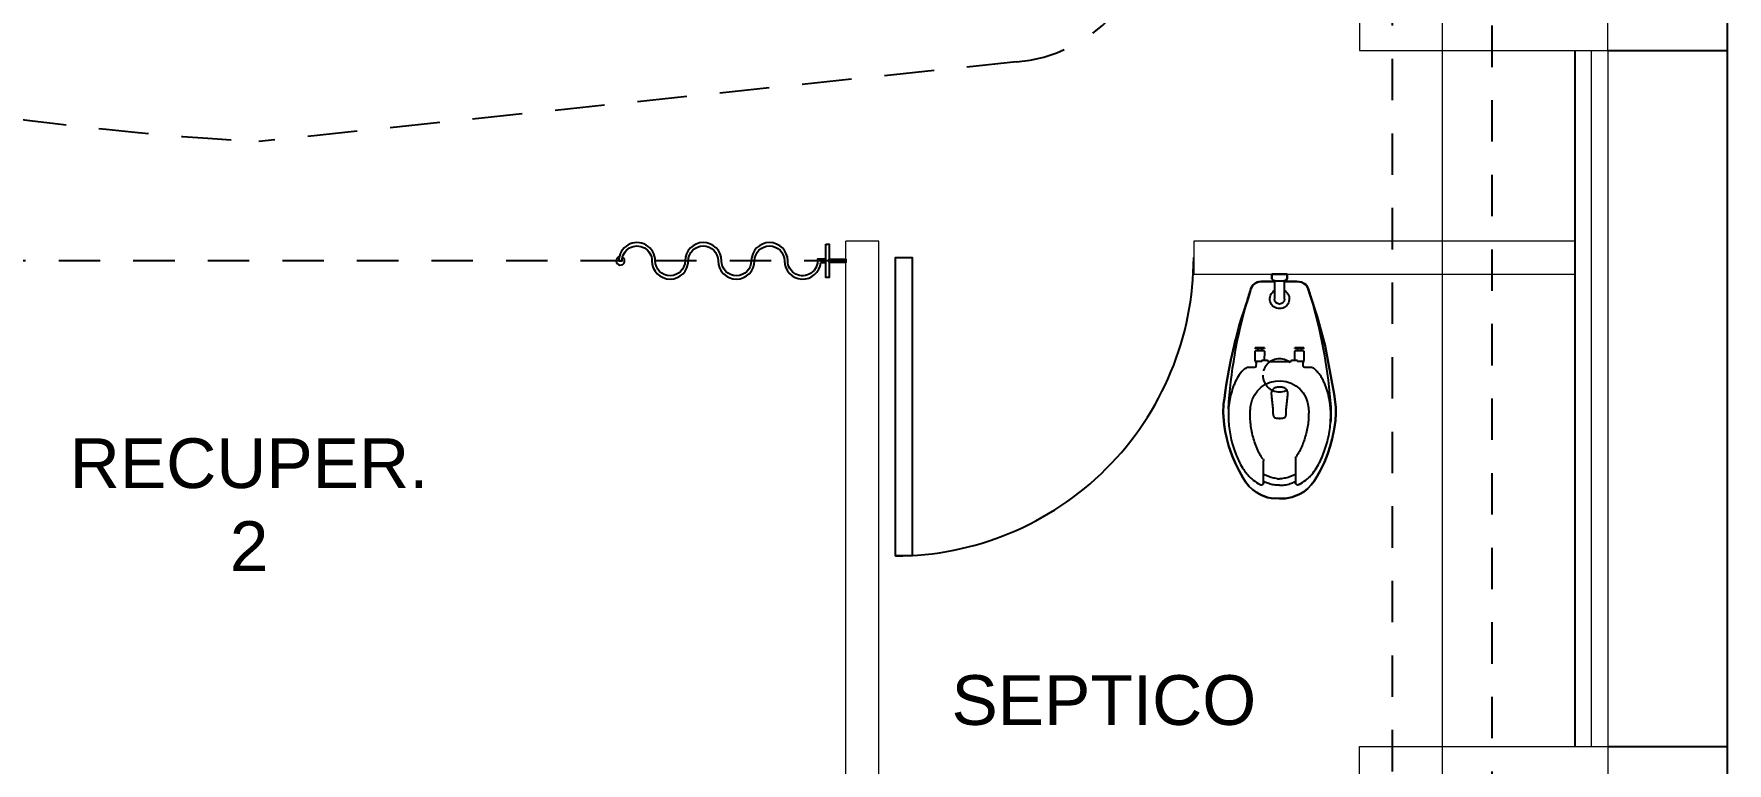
# Model space of a CAD drawing. Header units: metres. Extents: x -22 to 564, y 0 to 143.
# Drawn here: x 141.73 to 146.84, y 36.35 to 38.55 of the extents above; entities that cross this region are included whole.
import ezdxf
from ezdxf.enums import TextEntityAlignment as Align

# ---------------------------------------------------------------- set-up
doc = ezdxf.new("R2010")
doc.units = ezdxf.units.M
for name, pattern in [('EJES630', [6.3, 5.5, -0.4, 0, -0.4]), ('XREF 1N NEURO-ONCOLOGIA$0$CONJUNTO TLAHUAC$0$HIDDEN2', [0.1875, 0.125, -0.0625]), ('XREF 1N NEURO-ONCOLOGIA$0$DASHED2', [0.375, 0.25, -0.125]), ('XREF 1N NEURO-ONCOLOGIA$0$HIDDE150', [0.24, 0.15, -0.09]), ('XREF 1N NEURO-ONCOLOGIA$0$HIDDEN2', [0.1875, 0.125, -0.0625])]:
    doc.linetypes.add(name, pattern=pattern)
for name, color, linetype, lineweight in [('EJES', 11, 'EJES630', 0), ('XREF 1N NEURO-ONCOLOGIA$0$HERRERIAS', 1, 'Continuous', 18), ('XREF 1N NEURO-ONCOLOGIA$0$MUROS DE TABLAROCA', 150, 'Continuous', 13)]:
    doc.layers.add(name, color=color, linetype=linetype, lineweight=lineweight)
for name, color, linetype in [('TEXTO', 7, 'Continuous'), ('XREF 1N NEURO-ONCOLOGIA$0$CONTRAVENTEOS', 6, 'XREF 1N NEURO-ONCOLOGIA$0$HIDDEN2'), ('XREF 1N NEURO-ONCOLOGIA$0$CORTINAS', 8, 'Continuous'), ('XREF 1N NEURO-ONCOLOGIA$0$MOBILIARIO', 161, 'Continuous'), ('XREF 1N NEURO-ONCOLOGIA$0$Mobiliario Fijo', 40, 'Continuous'), ('XREF 1N NEURO-ONCOLOGIA$0$MUROS BAJOS', 2, 'Continuous'), ('XREF 1N NEURO-ONCOLOGIA$0$NOVIDESA', 11, 'Continuous'), ('XREF 1N NEURO-ONCOLOGIA$0$PLAFONES', 20, 'XREF 1N NEURO-ONCOLOGIA$0$HIDDE150'), ('XREF 1N NEURO-ONCOLOGIA$0$PROYECCIÓN', 8, 'XREF 1N NEURO-ONCOLOGIA$0$CONJUNTO TLAHUAC$0$HIDDEN2'), ('XREF 1N NEURO-ONCOLOGIA$0$PUERTAS', 253, 'Continuous'), ('XREF 1N NEURO-ONCOLOGIA$0$TEX-MOB', 4, 'Continuous')]:
    doc.layers.add(name, color=color, linetype=linetype)
doc.styles.add('100 LOCALES 25', font='arial.ttf', dxfattribs={"height": 0.25})
doc.styles.add('XREF 1N NEURO-ONCOLOGIA$0$HANDLET', font='romans.shx')

# ---------------------------------------------------------------- blocks, each defined once
blk = doc.blocks.new('XREF 1N NEURO-ONCOLOGIA$0$WC DIVERG')
for p, q in [((-0.0233, -0.0088), (-0.0233, 0)), ((-0.0233, 0), (0.0233, 0)), ((-0.0233, -0.01), (-0.0233, 0)), ((-0.0233, 0), (0.0233, 0)), ((0.0233, 0), (-0.0233, 0)), ((-0.0233, 0), (-0.0233, -0.0088)), ((0.0233, 0), (0.0233, -0.01)), ((0.0233, 0), (0.0233, -0.01)), ((0.0233, -0.01), (0.0233, 0)), ((-0.0928, -0.0632), (-0.0868, -0.044)), ((-0.0868, -0.044), (-0.0928, -0.0632)), ((-0.0868, -0.044), (-0.0817, -0.0342)), ((-0.0817, -0.0342), (-0.0868, -0.044)), ((-0.0817, -0.0342), (-0.0676, -0.024)), ((-0.0676, -0.024), (-0.0817, -0.0342)), ((-0.0676, -0.024), (-0.0523, -0.0221)), ((-0.0523, -0.0221), (-0.0676, -0.024)), ((-0.0569, -0.0221), (-0.0571, -0.0221)), ((-0.015, -0.0221), (-0.0569, -0.0221)), ((-0.0523, -0.0221), (-0.015, -0.0221)), ((-0.015, -0.0221), (-0.0523, -0.0221)), ((-0.0232, -0.0114), (-0.0233, -0.0088)), ((-0.0233, -0.0088), (-0.0232, -0.0114)), ((-0.023, -0.0125), (-0.0232, -0.0114)), ((-0.0232, -0.0114), (-0.023, -0.0125)), ((-0.0221, -0.0149), (-0.023, -0.0125)), ((-0.023, -0.0125), (-0.0221, -0.0149)), ((-0.0209, -0.0165), (-0.0221, -0.0149)), ((-0.0221, -0.0149), (-0.0209, -0.0165)), ((-0.0194, -0.0179), (-0.0209, -0.0165)), ((-0.0209, -0.0165), (-0.0194, -0.0179)), ((-0.018, -0.0188), (-0.0194, -0.0179)), ((-0.0194, -0.0179), (-0.018, -0.0188)), ((-0.0159, -0.0197), (-0.018, -0.0188)), ((-0.018, -0.0188), (-0.0159, -0.0197)), ((-0.015, -0.0199), (-0.0159, -0.0197)), ((-0.0159, -0.0197), (-0.015, -0.0199)), ((-0.015, -0.0221), (-0.015, -0.0199)), ((-0.015, -0.075), (-0.015, -0.0199)), ((-0.015, -0.0199), (-0.015, -0.0221)), ((0.0133, -0.02), (-0.0133, -0.02)), ((0.0165, -0.0195), (0.015, -0.0199)), ((0.015, -0.0199), (0.0165, -0.0195)), ((0.015, -0.0199), (0.015, -0.0221)), ((0.015, -0.0199), (0.015, -0.075)), ((0.015, -0.0221), (0.015, -0.0199)), ((0.015, -0.0221), (0.0395, -0.0221)), ((0.0562, -0.0221), (0.015, -0.0221)), ((0.0395, -0.0221), (0.015, -0.0221)), ((0.018, -0.0188), (0.0165, -0.0195)), ((0.0165, -0.0195), (0.018, -0.0188)), ((0.0201, -0.0174), (0.018, -0.0188)), ((0.018, -0.0188), (0.0201, -0.0174)), ((0.0214, -0.0158), (0.0201, -0.0174)), ((0.0201, -0.0174), (0.0214, -0.0158)), ((0.0226, -0.0137), (0.0214, -0.0158)), ((0.0214, -0.0158), (0.0226, -0.0137)), ((0.0232, -0.0114), (0.0226, -0.0137)), ((0.0226, -0.0137), (0.0232, -0.0114)), ((0.0233, -0.01), (0.0232, -0.0114)), ((0.0232, -0.0114), (0.0233, -0.01)), ((0.0395, -0.0221), (0.0462, -0.0221)), ((0.0462, -0.0221), (0.0395, -0.0221)), ((0.0462, -0.0221), (0.0554, -0.0221)), ((0.0554, -0.0221), (0.0462, -0.0221)), ((0.0554, -0.0221), (0.0631, -0.0228)), ((0.0631, -0.0228), (0.0554, -0.0221)), ((0.0562, -0.0221), (0.0564, -0.0221)), ((0.0631, -0.0228), (0.0675, -0.0241)), ((0.0675, -0.0241), (0.0631, -0.0228)), ((0.0675, -0.0241), (0.0727, -0.0267)), ((0.0727, -0.0267), (0.0675, -0.0241)), ((0.0727, -0.0267), (0.0767, -0.0296)), ((0.0767, -0.0296), (0.0727, -0.0267)), ((0.0767, -0.0296), (0.0805, -0.0334)), ((0.0805, -0.0334), (0.0767, -0.0296)), ((0.0805, -0.0334), (0.0862, -0.0439)), ((0.0862, -0.0439), (0.0805, -0.0334)), ((0.0862, -0.0439), (0.0887, -0.0521)), ((0.0887, -0.0521), (0.0862, -0.0439)), ((-0.1135, -0.1277), (-0.0928, -0.0632)), ((-0.0928, -0.0632), (-0.1135, -0.1277)), ((0.0887, -0.0521), (0.0978, -0.0825)), ((0.0978, -0.0825), (0.0887, -0.0521)), ((0.0978, -0.0825), (0.1007, -0.0906)), ((0.1007, -0.0906), (0.0978, -0.0825)), ((0.1007, -0.0906), (0.1059, -0.1063)), ((0.1059, -0.1063), (0.1007, -0.0906)), ((-0.1379, -0.2158), (-0.1135, -0.1277)), ((-0.1135, -0.1277), (-0.1379, -0.2158)), ((0.1059, -0.1063), (0.1144, -0.1328)), ((0.1144, -0.1328), (0.1059, -0.1063)), ((0.1144, -0.1328), (0.1211, -0.1552)), ((0.1211, -0.1552), (0.1144, -0.1328)), ((0.1211, -0.1552), (0.1319, -0.1948)), ((0.1319, -0.1948), (0.1211, -0.1552)), ((0.1319, -0.1948), (0.1347, -0.2054)), ((0.1347, -0.2054), (0.1319, -0.1948)), ((-0.165, -0.3619), (-0.1379, -0.2158)), ((-0.1379, -0.2158), (-0.165, -0.3619)), ((-0.074, -0.2334), (-0.0736, -0.2604)), ((-0.0738, -0.222), (-0.0466, -0.222)), ((-0.0738, -0.222), (-0.0738, -0.2237)), ((-0.0738, -0.2237), (-0.0466, -0.2237)), ((-0.0495, -0.2299), (-0.0705, -0.2299)), ((-0.0659, -0.2298), (-0.0659, -0.2299)), ((-0.0657, -0.2237), (-0.0543, -0.2237)), ((-0.0657, -0.2237), (-0.0657, -0.2255)), ((-0.0657, -0.2255), (-0.0657, -0.2281)), ((-0.0657, -0.2281), (-0.0657, -0.2298)), ((-0.0543, -0.2237), (-0.0543, -0.2255)), ((-0.0543, -0.2255), (-0.0543, -0.2281)), ((-0.0543, -0.2281), (-0.0543, -0.2299)), ((-0.0466, -0.222), (-0.0459, -0.222)), ((-0.0466, -0.2237), (-0.0459, -0.2237)), ((-0.0464, -0.2598), (-0.046, -0.2334)), ((-0.0459, -0.222), (-0.0459, -0.222)), ((-0.0459, -0.222), (-0.0459, -0.2237)), ((-0.0459, -0.2237), (-0.0459, -0.222)), ((-0.0459, -0.2237), (-0.0459, -0.2237)), ((0.0454, -0.2336), (0.0458, -0.2598)), ((0.0456, -0.2222), (0.0728, -0.2222)), ((0.0456, -0.2222), (0.0456, -0.2239)), ((0.0456, -0.2239), (0.0728, -0.2239)), ((0.0699, -0.2301), (0.0489, -0.2301)), ((0.0535, -0.23), (0.0535, -0.2301)), ((0.0537, -0.2239), (0.0651, -0.2239)), ((0.0537, -0.2239), (0.0537, -0.2257)), ((0.0537, -0.2257), (0.0537, -0.2283)), ((0.0537, -0.2283), (0.0537, -0.23)), ((0.0651, -0.2239), (0.0651, -0.2257)), ((0.0651, -0.2257), (0.0651, -0.2283)), ((0.0651, -0.2283), (0.0651, -0.2301)), ((0.0728, -0.2222), (0.0735, -0.2222)), ((0.0728, -0.2239), (0.0735, -0.2239)), ((0.073, -0.2607), (0.0734, -0.2336)), ((0.0735, -0.2222), (0.0735, -0.2222)), ((0.0735, -0.2222), (0.0735, -0.2239)), ((0.0735, -0.2239), (0.0735, -0.2222)), ((0.0735, -0.2239), (0.0735, -0.2239)), ((0.1347, -0.2054), (0.137, -0.2146)), ((0.137, -0.2146), (0.1347, -0.2054)), ((0.137, -0.2146), (0.1401, -0.228)), ((0.1401, -0.228), (0.137, -0.2146)), ((0.1401, -0.228), (0.1468, -0.2583)), ((0.1468, -0.2583), (0.1401, -0.228)), ((-0.1033, -0.2838), (-0.1027, -0.2838)), ((-0.1011, -0.2829), (-0.1011, -0.2827)), ((-0.0994, -0.2817), (-0.0989, -0.2817)), ((-0.0989, -0.2817), (-0.0762, -0.2817)), ((-0.0736, -0.2604), (-0.0736, -0.2606)), ((-0.0736, -0.2606), (-0.0736, -0.2607)), ((-0.0711, -0.2691), (-0.0736, -0.2607)), ((-0.0718, -0.2782), (-0.0718, -0.276)), ((-0.0711, -0.27), (-0.0711, -0.2663)), ((-0.0671, -0.2629), (-0.0542, -0.263)), ((-0.0542, -0.2598), (-0.0363, -0.2598)), ((-0.0542, -0.2598), (-0.0542, -0.263)), ((-0.0354, -0.2607), (-0.0354, -0.263)), ((0.0348, -0.263), (0.0348, -0.2607)), ((0.0356, -0.2598), (0.0527, -0.2598)), ((0.0536, -0.2607), (0.0536, -0.263)), ((0.0729, -0.2609), (0.0705, -0.2694)), ((0.0705, -0.2663), (0.0705, -0.27)), ((0.0712, -0.276), (0.0712, -0.2774)), ((0.0729, -0.2609), (0.073, -0.2608)), ((0.073, -0.2608), (0.073, -0.2607)), ((0.0755, -0.2817), (0.0983, -0.2817)), ((0.0983, -0.2817), (0.0988, -0.2817)), ((0.1026, -0.2838), (0.101, -0.2838)), ((0.1468, -0.2583), (0.1529, -0.2893)), ((0.1529, -0.2893), (0.1468, -0.2583)), ((0.1529, -0.2893), (0.1605, -0.3347)), ((0.1605, -0.3347), (0.1529, -0.2893)), ((0.1605, -0.3347), (0.1636, -0.3568)), ((0.1636, -0.3568), (0.1605, -0.3347)), ((0.1636, -0.3568), (0.1661, -0.3751)), ((0.1661, -0.3751), (0.1636, -0.3568)), ((-0.1706, -0.4015), (-0.165, -0.3619)), ((-0.165, -0.3619), (-0.1706, -0.4015)), ((-0.1706, -0.4201), (-0.1706, -0.4015)), ((-0.1706, -0.4015), (-0.1706, -0.4201)), ((-0.0877, -0.4028), (-0.0877, -0.4028)), ((0.1661, -0.3751), (0.1683, -0.3846)), ((0.1683, -0.3846), (0.1661, -0.3751)), ((0.1683, -0.3846), (0.1691, -0.392)), ((0.1691, -0.392), (0.1683, -0.3846)), ((0.1691, -0.392), (0.1701, -0.4183)), ((0.1701, -0.4183), (0.1691, -0.392)), ((-0.1689, -0.4417), (-0.1706, -0.4201)), ((-0.1706, -0.4201), (-0.1689, -0.4417)), ((-0.1653, -0.4679), (-0.1689, -0.4417)), ((-0.1689, -0.4417), (-0.1653, -0.4679)), ((-0.0012, -0.435), (-0.0017, -0.4349)), ((0.0011, -0.4349), (0.0005, -0.435)), ((0.1669, -0.4534), (0.1636, -0.474)), ((0.1636, -0.474), (0.1669, -0.4534)), ((0.1701, -0.4183), (0.1669, -0.4534)), ((0.1669, -0.4534), (0.1701, -0.4183)), ((-0.1595, -0.4962), (-0.1653, -0.4679)), ((-0.1653, -0.4679), (-0.1595, -0.4962)), ((-0.1534, -0.5186), (-0.1595, -0.4962)), ((-0.1595, -0.4962), (-0.1534, -0.5186)), ((0.1636, -0.474), (0.1534, -0.5166)), ((0.1534, -0.5166), (0.1636, -0.474)), ((0.1636, -0.474), (0.1636, -0.474)), ((-0.1458, -0.5413), (-0.1534, -0.5186)), ((-0.1534, -0.5186), (-0.1458, -0.5413)), ((-0.1355, -0.5668), (-0.1458, -0.5413)), ((-0.1458, -0.5413), (-0.1355, -0.5668)), ((-0.0485, -0.5553), (-0.0485, -0.6289)), ((0.1428, -0.5475), (0.1328, -0.5713)), ((0.1328, -0.5713), (0.1428, -0.5475)), ((0.1534, -0.5166), (0.1428, -0.5475)), ((0.1428, -0.5475), (0.1534, -0.5166)), ((-0.1235, -0.5914), (-0.1355, -0.5668)), ((-0.1355, -0.5668), (-0.1235, -0.5914)), ((-0.1135, -0.6093), (-0.1235, -0.5914)), ((-0.1235, -0.5914), (-0.1135, -0.6093)), ((-0.1044, -0.6239), (-0.1135, -0.6093)), ((-0.1135, -0.6093), (-0.1044, -0.6239)), ((0.0479, -0.6289), (0.0479, -0.5626)), ((0.1106, -0.6132), (0.102, -0.6266)), ((0.102, -0.6266), (0.1106, -0.6132)), ((0.1219, -0.5933), (0.1106, -0.6132)), ((0.1106, -0.6132), (0.1219, -0.5933)), ((0.1328, -0.5713), (0.1219, -0.5933)), ((0.1219, -0.5933), (0.1328, -0.5713)), ((-0.0957, -0.6357), (-0.1044, -0.6239)), ((-0.1044, -0.6239), (-0.0957, -0.6357)), ((-0.0857, -0.6461), (-0.0957, -0.6357)), ((-0.0957, -0.6357), (-0.0857, -0.6461)), ((-0.0732, -0.6562), (-0.0857, -0.6461)), ((-0.0857, -0.6461), (-0.0732, -0.6562)), ((-0.0609, -0.6637), (-0.0732, -0.6562)), ((-0.0732, -0.6562), (-0.0609, -0.6637)), ((-0.038, -0.6728), (-0.0609, -0.6637)), ((-0.0609, -0.6637), (-0.038, -0.6728)), ((-0.0063, -0.6171), (-0.0003, -0.6171)), ((0.0057, -0.6171), (-0.0003, -0.6171)), ((0.0706, -0.6575), (0.0543, -0.6666)), ((0.0543, -0.6666), (0.0706, -0.6575)), ((0.0811, -0.6497), (0.0706, -0.6575)), ((0.0706, -0.6575), (0.0811, -0.6497)), ((0.0913, -0.64), (0.0811, -0.6497)), ((0.0811, -0.6497), (0.0913, -0.64)), ((0.102, -0.6266), (0.0913, -0.64)), ((0.0913, -0.64), (0.102, -0.6266)), ((-0.0183, -0.6766), (-0.038, -0.6728)), ((-0.038, -0.6728), (-0.0183, -0.6766)), ((-0.0141, -0.6769), (-0.0183, -0.6766)), ((-0.0183, -0.6766), (-0.0141, -0.6769)), ((0.0012, -0.6771), (-0.0141, -0.6769)), ((-0.0141, -0.6769), (0.0012, -0.6771)), ((0.0247, -0.6756), (0.0012, -0.6771)), ((0.0012, -0.6771), (0.0247, -0.6756)), ((0.0365, -0.6731), (0.0247, -0.6756)), ((0.0247, -0.6756), (0.0365, -0.6731)), ((0.0543, -0.6666), (0.0365, -0.6731)), ((0.0365, -0.6731), (0.0543, -0.6666))]:
    blk.add_line(p, q)
at = {"linetype": 'XREF 1N NEURO-ONCOLOGIA$0$DASHED2', "ltscale": 0.1}
blk.add_circle((0, -0.305), 0.05, dxfattribs=at)
for centre, radius, start, end in [((1.3794, -0.5078), 1.5378, 162.4445, 163.9463), ((-0.0571, -0.0533), 0.0312, 90, 162.4418), ((1.3794, -0.5078), 1.5378, 162.4418, 162.4445), ((-0.0003, -0.0745), 0.0294, 119.9949, 58.5773), ((-0.0133, -0.01), 0.01, 180, 270), ((0.0133, -0.01), 0.01, 270, 360), ((0.0564, -0.0533), 0.0312, 17.5582, 90), ((-1.38, -0.5078), 1.5378, 17.5555, 17.5582), ((-1.38, -0.5078), 1.5378, 16.0537, 17.5555), ((1.3794, -0.5078), 1.5378, 163.9463, 175.9972), ((0, -0.075), 0.015, 180, 0), ((-1.3186, -0.4936), 1.4749, 3.3958, 16.1824), ((1.1974, -0.5389), 1.3739, 162.7735, 163.1187), ((-1.1972, -0.5388), 1.373, 16.8408, 17.2004), ((-0.0705, -0.2334), 0.00351, 90, 180.8185), ((-0.0495, -0.2334), 0.00351, 359.1815, 90), ((0.0489, -0.2336), 0.00351, 90, 180.8185), ((0.0699, -0.2336), 0.00351, 359.1815, 90), ((-0.0036, -0.3975), 0.1517, 131.7258, 132.3304), ((-0.1033, -0.2857), 0.00189, 89.3673, 131.099), ((-0.1027, -0.282), 0.00177, 269.3463, 330.6492), ((-0.0994, -0.2836), 0.00188, 90.4112, 151.5615), ((-0.0762, -0.2774), 0.00438, 270, 0), ((-0.0727, -0.2604), 0.000877, 180.8185, 196.1443), ((-0.0363, -0.2607), 0.000877, 0, 90), ((-0.0007, -11.9196), 11.6567, 89.82591, 90.17072), ((0.0356, -0.2607), 0.000877, 90, 180), ((0.0527, -0.2607), 0.000877, 0, 90), ((0.0448, 2.1488), 2.4118, 270.2084, 270.5141), ((0.0755, -0.2774), 0.00438, 180, 270), ((0.0721, -0.2606), 0.000877, 343.8557, 359.1815), ((0.0988, -0.2836), 0.00188, 28.4386, 89.5888), ((0.1027, -0.2857), 0.00191, 49.0875, 90.4462), ((0.0039, -0.3964), 0.1503, 47.6682, 48.2772), ((-0.0002, -0.409), 0.0877, 9.2548, 175.9387), ((0.1241, -0.4201), 0.2795, 175.9793, 185.5968), ((-0.0194, -0.4201), 0.000735, 177.5299, 185.3559), ((-0.0003, -0.4319), 0.00325, 254.6943, 285.3057), ((0.0188, -0.4201), 0.000735, 354.6441, 2.4701), ((-0.0556, -0.5553), 0.00701, 0, 37.067), ((0.0549, -0.5626), 0.00701, 142.0152, 180), ((0.0186, -0.4577), 0.1614, 245.3845, 256.7621), ((-0.0193, -0.4577), 0.1614, 283.2379, 294.6155), ((-0.0556, -0.6289), 0.00701, 238.4381, 0), ((0.0186, -0.4577), 0.1614, 256.7621, 258.2805), ((0.0186, -0.4577), 0.1614, 258.2805, 261.1157), ((-0.0193, -0.4577), 0.1614, 278.8843, 281.7195), ((-0.0193, -0.4577), 0.1614, 281.7195, 283.2379), ((0.0549, -0.6289), 0.00701, 180, 301.5619)]:
    blk.add_arc(centre, radius, start, end)
blk.add_ellipse((0.1061, -0.3304), major_axis=(-0.0686, 0.1376), ratio=0.110156, start_param=-1.280538, end_param=-1.272211)
for points, knots in [([(-0.0592, -0.6348), (-0.0663, -0.6305), (-0.0731, -0.626), (-0.0829, -0.6185), (-0.0861, -0.6158), (-0.0921, -0.6101), (-0.0949, -0.6071), (-0.103, -0.5977), (-0.1077, -0.5911), (-0.1163, -0.5773), (-0.1202, -0.5701), (-0.1272, -0.5554), (-0.1304, -0.5479), (-0.1362, -0.5325), (-0.1388, -0.5247), (-0.1435, -0.509), (-0.1456, -0.5011), (-0.1493, -0.4851), (-0.1507, -0.477), (-0.153, -0.4608), (-0.1537, -0.4527), (-0.1547, -0.4365), (-0.1549, -0.4284), (-0.1547, -0.4122), (-0.1543, -0.4041), (-0.153, -0.3919), (-0.1525, -0.3879), (-0.1511, -0.3798), (-0.1503, -0.3758), (-0.1477, -0.3637), (-0.1455, -0.3557), (-0.1417, -0.3439), (-0.1403, -0.3401), (-0.1381, -0.3343), (-0.1374, -0.3323), (-0.1358, -0.3285), (-0.135, -0.3266), (-0.1324, -0.321), (-0.1306, -0.3173), (-0.1265, -0.3102), (-0.1244, -0.3067), (-0.1196, -0.3001), (-0.117, -0.2969), (-0.1116, -0.2909), (-0.1087, -0.2881), (-0.1057, -0.2853)], [0, 0, 0, 0, 0.0625, 0.0625, 0.09375, 0.09375, 0.125, 0.125, 0.1875, 0.1875, 0.25, 0.25, 0.3125, 0.3125, 0.375, 0.375, 0.4375, 0.4375, 0.5, 0.5, 0.5625, 0.5625, 0.625, 0.625, 0.6875, 0.6875, 0.71875, 0.71875, 0.75, 0.75, 0.8125, 0.8125, 0.84375, 0.84375, 0.859375, 0.859375, 0.875, 0.875, 0.90625, 0.90625, 0.9375, 0.9375, 0.96875, 0.96875, 1, 1, 1, 1]), ([(-0.0718, -0.276), (-0.0718, -0.2757), (-0.0717, -0.2753), (-0.0716, -0.2745), (-0.0715, -0.274), (-0.0713, -0.273), (-0.0713, -0.2725), (-0.0712, -0.2713), (-0.0711, -0.2707), (-0.0711, -0.27)], [0, 0, 0, 0, 0.25, 0.25, 0.5, 0.5, 0.75, 0.75, 1, 1, 1, 1]), ([(-0.0711, -0.2663), (-0.0711, -0.2661), (-0.0711, -0.2659), (-0.071, -0.2654), (-0.0709, -0.2652), (-0.0707, -0.2648), (-0.0706, -0.2646), (-0.0703, -0.2642), (-0.0702, -0.264), (-0.0698, -0.2637), (-0.0696, -0.2636), (-0.0691, -0.2633), (-0.0689, -0.2632), (-0.0684, -0.263), (-0.0682, -0.263), (-0.0676, -0.2629), (-0.0674, -0.2629), (-0.0671, -0.2629)], [0, 0, 0, 0, 0.125, 0.125, 0.25, 0.25, 0.375, 0.375, 0.5, 0.5, 0.625, 0.625, 0.75, 0.75, 0.875, 0.875, 1, 1, 1, 1]), ([(0.1051, -0.2853), (0.1111, -0.2908), (0.1166, -0.2968), (0.1262, -0.3101), (0.1301, -0.3173), (0.1344, -0.3267), (0.1352, -0.3286), (0.1368, -0.3324), (0.1375, -0.3343), (0.1397, -0.3401), (0.141, -0.344), (0.1449, -0.3558), (0.147, -0.3637), (0.1506, -0.3797), (0.1519, -0.3877), (0.1537, -0.4039), (0.1541, -0.4121), (0.1543, -0.4285), (0.1541, -0.4368), (0.1531, -0.4532), (0.1523, -0.4613), (0.15, -0.4774), (0.1486, -0.4854), (0.145, -0.5013), (0.1429, -0.5091), (0.1382, -0.5248), (0.1356, -0.5325), (0.1298, -0.5479), (0.1266, -0.5555), (0.1195, -0.5703), (0.1156, -0.5775), (0.1091, -0.5879), (0.1068, -0.5913), (0.102, -0.5979), (0.0994, -0.6012), (0.094, -0.6074), (0.0912, -0.6104), (0.0852, -0.616), (0.0821, -0.6186), (0.0725, -0.6261), (0.0656, -0.6305), (0.0586, -0.6348)], [0, 0, 0, 0, 0.0625, 0.0625, 0.125, 0.125, 0.140625, 0.140625, 0.15625, 0.15625, 0.1875, 0.1875, 0.25, 0.25, 0.3125, 0.3125, 0.375, 0.375, 0.4375, 0.4375, 0.5, 0.5, 0.5625, 0.5625, 0.625, 0.625, 0.6875, 0.6875, 0.75, 0.75, 0.8125, 0.8125, 0.84375, 0.84375, 0.875, 0.875, 0.90625, 0.90625, 0.9375, 0.9375, 1, 1, 1, 1]), ([(0.0665, -0.2629), (0.0667, -0.2629), (0.067, -0.2629), (0.0675, -0.263), (0.0678, -0.2631), (0.0683, -0.2632), (0.0685, -0.2633), (0.0689, -0.2636), (0.0692, -0.2637), (0.0695, -0.264), (0.0697, -0.2642), (0.07, -0.2646), (0.0701, -0.2648), (0.0703, -0.2652), (0.0704, -0.2654), (0.0705, -0.2659), (0.0705, -0.2661), (0.0705, -0.2663)], [0, 0, 0, 0, 0.125, 0.125, 0.25, 0.25, 0.375, 0.375, 0.5, 0.5, 0.625, 0.625, 0.75, 0.75, 0.875, 0.875, 1, 1, 1, 1]), ([(0.0705, -0.27), (0.0705, -0.2707), (0.0705, -0.2713), (0.0706, -0.2725), (0.0707, -0.273), (0.0709, -0.274), (0.071, -0.2745), (0.0711, -0.2753), (0.0712, -0.2757), (0.0712, -0.276)], [0, 0, 0, 0, 0.25, 0.25, 0.5, 0.5, 0.75, 0.75, 1, 1, 1, 1]), ([(-0.0201, -0.42), (-0.0202, -0.4182), (-0.0202, -0.4164), (-0.0203, -0.4128), (-0.0204, -0.411), (-0.0206, -0.4071), (-0.0208, -0.4052), (-0.0212, -0.4011), (-0.0214, -0.399), (-0.0221, -0.3928), (-0.0225, -0.3887), (-0.0234, -0.3807), (-0.0238, -0.3767), (-0.0244, -0.3708), (-0.0246, -0.3689), (-0.025, -0.365), (-0.0252, -0.3631), (-0.0255, -0.3603), (-0.0255, -0.3594), (-0.0254, -0.3574), (-0.0252, -0.3565), (-0.0248, -0.3546), (-0.0245, -0.3536), (-0.0238, -0.3518), (-0.0234, -0.3509), (-0.0223, -0.3492), (-0.0217, -0.3484), (-0.0204, -0.3469), (-0.0197, -0.3461), (-0.0181, -0.3448), (-0.0173, -0.3442), (-0.0155, -0.3432), (-0.0145, -0.3427), (-0.0126, -0.342), (-0.0116, -0.3417), (-0.0095, -0.3413), (-0.0085, -0.3413), (-0.0054, -0.341), (-0.0033, -0.3408), (-0.0012, -0.3406)], [0, 0, 0, 0, 0.0625, 0.0625, 0.125, 0.125, 0.1875, 0.1875, 0.25, 0.25, 0.375, 0.375, 0.5, 0.5, 0.5625, 0.5625, 0.625, 0.625, 0.65625, 0.65625, 0.6875, 0.6875, 0.71875, 0.71875, 0.75, 0.75, 0.78125, 0.78125, 0.8125, 0.8125, 0.84375, 0.84375, 0.875, 0.875, 0.90625, 0.90625, 0.9375, 0.9375, 1, 1, 1, 1]), ([(-0.0012, -0.3406), (0.0026, -0.3408), (0.0047, -0.341), (0.0077, -0.3413), (0.0087, -0.3413), (0.0108, -0.3417), (0.0118, -0.3419), (0.0138, -0.3427), (0.0147, -0.3431), (0.0165, -0.3441), (0.0174, -0.3447), (0.019, -0.346), (0.0197, -0.3467), (0.021, -0.3483), (0.0216, -0.3491), (0.0232, -0.3516), (0.0239, -0.3535), (0.0248, -0.3572), (0.0249, -0.3592), (0.0247, -0.362), (0.0246, -0.363), (0.0244, -0.3649), (0.0243, -0.3658), (0.024, -0.3687), (0.0238, -0.3707), (0.0232, -0.3765), (0.0228, -0.3805), (0.0219, -0.3887), (0.0214, -0.3928), (0.0208, -0.3991), (0.0205, -0.4011), (0.0201, -0.4052), (0.02, -0.4072), (0.0197, -0.4111), (0.0196, -0.4129), (0.0196, -0.4164), (0.0196, -0.4182), (0.0195, -0.42)], [0, 0, 0, 0, 0.0625, 0.0625, 0.09375, 0.09375, 0.125, 0.125, 0.15625, 0.15625, 0.1875, 0.1875, 0.21875, 0.21875, 0.25, 0.25, 0.3125, 0.3125, 0.375, 0.375, 0.40625, 0.40625, 0.4375, 0.4375, 0.5, 0.5, 0.625, 0.625, 0.75, 0.75, 0.8125, 0.8125, 0.875, 0.875, 0.9375, 0.9375, 1, 1, 1, 1]), ([(-0.0877, -0.4028), (-0.0879, -0.406), (-0.0881, -0.4093), (-0.0882, -0.4158), (-0.0882, -0.4191), (-0.088, -0.4288), (-0.0877, -0.4353), (-0.0866, -0.4483), (-0.0858, -0.4548), (-0.0836, -0.4675), (-0.0822, -0.4738), (-0.079, -0.4863), (-0.0771, -0.4925), (-0.0731, -0.5048), (-0.071, -0.5108), (-0.066, -0.5229), (-0.0633, -0.5288), (-0.0572, -0.5403), (-0.0539, -0.5458), (-0.05, -0.5511)], [0, 0, 0, 0, 0.0625, 0.0625, 0.125, 0.125, 0.25, 0.25, 0.375, 0.375, 0.5, 0.5, 0.625, 0.625, 0.75, 0.75, 0.875, 0.875, 1, 1, 1, 1]), ([(0.0494, -0.5583), (0.0516, -0.5555), (0.0536, -0.5525), (0.0574, -0.5465), (0.0592, -0.5434), (0.0641, -0.5339), (0.0671, -0.5274), (0.0723, -0.5141), (0.0746, -0.5073), (0.0789, -0.4938), (0.0807, -0.4869), (0.084, -0.4731), (0.0852, -0.4661), (0.0871, -0.4519), (0.0877, -0.4447), (0.0884, -0.4305), (0.0886, -0.4234), (0.0882, -0.4127), (0.088, -0.4091), (0.0875, -0.4038), (0.0873, -0.402), (0.087, -0.3993), (0.0869, -0.3984), (0.0866, -0.3967), (0.0865, -0.3958), (0.0863, -0.3949)], [0, 0, 0, 0, 0.0625, 0.0625, 0.125, 0.125, 0.25, 0.25, 0.375, 0.375, 0.5, 0.5, 0.625, 0.625, 0.75, 0.75, 0.875, 0.875, 0.9375, 0.9375, 0.96875, 0.96875, 0.984375, 0.984375, 1, 1, 1, 1]), ([(-0.0017, -0.4349), (-0.0023, -0.4349), (-0.0029, -0.4348), (-0.004, -0.4347), (-0.0046, -0.4346), (-0.0064, -0.4344), (-0.0075, -0.4343), (-0.0093, -0.434), (-0.0099, -0.434), (-0.0111, -0.4338), (-0.0116, -0.4337), (-0.0134, -0.4333), (-0.0145, -0.4329), (-0.0165, -0.4315), (-0.0173, -0.4307), (-0.0187, -0.4288), (-0.0192, -0.4277), (-0.0197, -0.4261), (-0.0198, -0.4255), (-0.0199, -0.4244), (-0.02, -0.4239), (-0.0201, -0.4222), (-0.0201, -0.4212), (-0.0201, -0.4201)], [0, 0, 0, 0, 0.0625, 0.0625, 0.125, 0.125, 0.25, 0.25, 0.3125, 0.3125, 0.375, 0.375, 0.5, 0.5, 0.625, 0.625, 0.75, 0.75, 0.8125, 0.8125, 0.875, 0.875, 1, 1, 1, 1]), ([(0.0195, -0.4201), (0.0195, -0.4212), (0.0194, -0.4222), (0.0193, -0.4239), (0.0193, -0.4244), (0.0192, -0.4255), (0.0191, -0.4261), (0.0186, -0.4277), (0.0181, -0.4288), (0.0167, -0.4307), (0.0159, -0.4315), (0.0139, -0.4329), (0.0128, -0.4333), (0.011, -0.4337), (0.0105, -0.4338), (0.0093, -0.434), (0.0087, -0.434), (0.0069, -0.4343), (0.0057, -0.4344), (0.004, -0.4346), (0.0034, -0.4347), (0.0022, -0.4348), (0.0017, -0.4349), (0.0011, -0.4349)], [0, 0, 0, 0, 0.125, 0.125, 0.1875, 0.1875, 0.25, 0.25, 0.375, 0.375, 0.5, 0.5, 0.625, 0.625, 0.6875, 0.6875, 0.75, 0.75, 0.875, 0.875, 0.9375, 0.9375, 1, 1, 1, 1]), ([(-0.0003, -0.6368), (-0.003, -0.6367), (-0.0057, -0.6366), (-0.0112, -0.6361), (-0.0139, -0.6359), (-0.0219, -0.6349), (-0.0272, -0.6336), (-0.0375, -0.6301), (-0.0424, -0.6279), (-0.0476, -0.625), (-0.0481, -0.6247), (-0.0486, -0.6244)], [0, 0, 0, 0, 0.03125, 0.03125, 0.0625, 0.0625, 0.125, 0.125, 0.1875, 0.1875, 0.1943161, 0.1943161, 0.1943161, 0.1943161]), ([(-0.0003, -0.6368), (0.0024, -0.6367), (0.0051, -0.6366), (0.0105, -0.6361), (0.0132, -0.6359), (0.0213, -0.6349), (0.0265, -0.6336), (0.0368, -0.6301), (0.0417, -0.6279), (0.0469, -0.625), (0.0474, -0.6247), (0.048, -0.6244)], [0, 0, 0, 0, 0.03125, 0.03125, 0.0625, 0.0625, 0.125, 0.125, 0.1875, 0.1875, 0.1943161, 0.1943161, 0.1943161, 0.1943161])]:
    blk.add_open_spline(points, degree=3, knots=knots)
blk = doc.blocks.new('XREF 1N NEURO-ONCOLOGIA$0$XR-00$0$PERS')
at = {"layer": 'XREF 1N NEURO-ONCOLOGIA$0$MOBILIARIO'}
blk.add_line((0, 0.685), (0, 0.675), dxfattribs=at)
for points in [[(0, 0.485, -1), (0, 0.575, 1.000559), (0, 0.685), (0, 0.675, -1.000559), (0, 0.585, 1), (0, 0.475)], [(0, 0.475, -1), (0, 0.385, 1), (0, 0.275)], [(0, 0.285, -1), (0, 0.375, 1), (0, 0.485)], [(0, 0.275, -1), (0, 0.185, 0.955488), (-0.005, 0.0752), (-0.005, 0.06), (0.005, 0.06), (0.005, 0.0853, -1.05728), (0, 0.175, 1), (0, 0.285)]]:
    blk.add_lwpolyline(points, format="xyb", dxfattribs=at)
for points in [[(0.05, 0.06), (0.05, 0.05), (-0.05, 0.05), (-0.05, 0.06)], [(0.005, 0), (-0.005, 0), (-0.005, 0.05), (0.005, 0.05)]]:
    blk.add_lwpolyline(points, close=True, dxfattribs=at)
blk.add_arc((0, 0.68), 0.0127, 16.6522, 329.9757, dxfattribs=at)
blk = doc.blocks.new('XREF 1N NEURO-ONCOLOGIA')
at = {"layer": 'XREF 1N NEURO-ONCOLOGIA$0$CONTRAVENTEOS', "elevation": 0}
blk.add_lwpolyline([(1.0739, -1.4124), (6.9239, -1.4124), (6.9239, -1.7124), (1.0739, -1.7124)], close=True, dxfattribs=at)
at = {"layer": 'XREF 1N NEURO-ONCOLOGIA$0$HERRERIAS'}
for p, q in [((5.0489, -2.0124, 0), (2.9489, -2.0124)), ((5.0489, -2.0624, 0), (2.9489, -2.0624))]:
    blk.add_line(p, q, dxfattribs=at)
at = {"layer": 'XREF 1N NEURO-ONCOLOGIA$0$MUROS BAJOS'}
for p, q in [((5.0489, -1.9624), (2.9489, -1.9624)), ((5.0489, -2.4224), (2.9489, -2.4224))]:
    blk.add_line(p, q, dxfattribs=at)
at = {"layer": 'XREF 1N NEURO-ONCOLOGIA$0$MUROS DE TABLAROCA'}
for p, q in [((0.1739, 0.2376), (4.4739, 0.2376)), ((4.4739, 0.1376), (4.4739, 0.2376)), ((0.8239, 0.1376), (4.4739, 0.1376)), ((4.3739, -1.9624), (4.4739, -1.9624))]:
    blk.add_line(p, q, dxfattribs=at)
for points in [[(4.4739, -1.9624), (4.4739, -0.8124), (4.3739, -0.8124), (4.3739, -1.9624)], [(1.1739, -1.3124), (2.9489, -1.3124), (2.9489, -2.0624), (1.0739, -2.0624)], [(6.8239, -1.3124), (5.0489, -1.3124), (5.0489, -2.0624), (6.9239, -2.0624)]]:
    blk.add_lwpolyline(points, dxfattribs=at)
at = {"layer": 'XREF 1N NEURO-ONCOLOGIA$0$NOVIDESA'}
for p, q in [((2.9489, -2.0624, 0), (2.9489, -2.4224)), ((5.0489, -2.0624, 0), (5.0489, -2.4224))]:
    blk.add_line(p, q, dxfattribs=at)
for points in [[(2.9489, -2.4224), (-0.2861, -2.4224)], [(10.4239, -2.4224), (5.0489, -2.4224)]]:
    blk.add_lwpolyline(points, dxfattribs=at)
at = {"layer": 'XREF 1N NEURO-ONCOLOGIA$0$PLAFONES'}
blk.add_lwpolyline([(7.1239, 14.75, 0.714792), (7.0739, 13.1423), (7.0739, 11.7329, 0.312101), (6.5239, 10.9376), (6.5239, 10.4876, -0.414214), (6.3739, 10.3376, 0.414214), (6.0739, 10.0376, -0.039711), (5.8371, 4.0598, 0.050722), (5.9324, 2.0383, -0.130787), (5.9074, -0.3134, -0.886008), (5.0147, -0.2774), (4.7739, 2.0085, -0.031292), (4.9209, 3.2332, 0.110807), (4.9393, 5.8265, -0.123995), (5.087, 9.6864)], format="xyb", dxfattribs=at)
at = {"layer": 'XREF 1N NEURO-ONCOLOGIA$0$PROYECCIÓN'}
blk.add_line((4.4142, 0.2376), (4.4142, 5.9876), dxfattribs=at)
at = {"layer": 'XREF 1N NEURO-ONCOLOGIA$0$PUERTAS', "elevation": 0}
blk.add_lwpolyline([(3.5239, 0.0876), (4.4239, 0.0876), (4.4239, 0.0376), (3.5239, 0.0376), (3.5239, 0.0876, 0.414214), (4.4239, -0.8124)], format="xyb", dxfattribs=at)
at = {"layer": 'XREF 1N NEURO-ONCOLOGIA$0$CORTINAS', "linetype": 'XREF 1N NEURO-ONCOLOGIA$0$DASHED2'}
blk.add_blockref('XREF 1N NEURO-ONCOLOGIA$0$XR-00$0$PERS', (4.4142, 0.2376, 0), dxfattribs=at)
at = {"layer": 'XREF 1N NEURO-ONCOLOGIA$0$Mobiliario Fijo', "transparency": 33554687, "xscale": -1, "rotation": 270}
blk.add_blockref('XREF 1N NEURO-ONCOLOGIA$0$WC DIVERG', (4.3739, -1.0713, 0), dxfattribs=at)
at = {"layer": 'XREF 1N NEURO-ONCOLOGIA$0$TEX-MOB', "style": 'XREF 1N NEURO-ONCOLOGIA$0$HANDLET'}
for p in [(1.7, 4.5847, 0), (1.7073, 2.0138, 0)]:
    blk.add_attdef('234', text='', height=0.075, rotation=180, dxfattribs=at).set_placement(p, align=Align.MIDDLE_CENTER)

msp = doc.modelspace()

# ---------------------------------------------------------------- block references
at = {"rotation": 90}
msp.add_blockref('XREF 1N NEURO-ONCOLOGIA', (144.4169, 33.4511), dxfattribs=at)

# ---------------------------------------------------------------- next in the draw order: linework, layer by layer
at = {"layer": 'EJES'}
msp.add_line((145.9792, 58.5494), (145.9792, 33.165), dxfattribs=at)

# ---------------------------------------------------------------- next in the draw order: texts
at = {"layer": 'TEXTO', "color": 0, "char_height": 0.15, "width": 1.841851, "attachment_point": 7, "style": '100 LOCALES 25'}
for s, insert in [('\\pxqc;RECUPER.\\P2', (141.4578, 36.9298, 0)), ('\\pxqc;SEPTICO', (144.0373, 36.4632, 0))]:
    msp.add_mtext(s, dxfattribs=dict(at, insert=insert))

doc.saveas('drawing.dxf')
